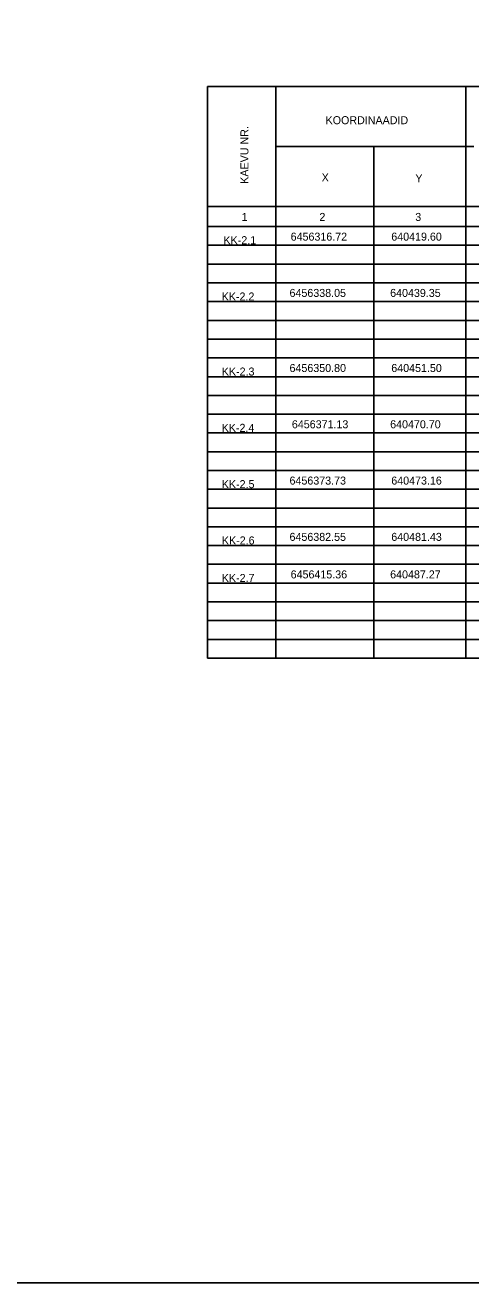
# Model space of a CAD drawing. Extents: x -90 to 640762, y 5 to 6456362.
# Drawn here: x 639778.4 to 639826, y 6455495.1 to 6455629.1 of the extents above; entities that cross this region are included whole.
import ezdxf

# ---------------------------------------------------------------- set-up
doc = ezdxf.new("R2010")
doc.units = 0
doc.layers.add('KAEVUTABEL', color=7, linetype='Continuous')
doc.layers.add('vormistus', color=7, linetype='Continuous')

# ---------------------------------------------------------------- blocks, each defined once
blk = doc.blocks.new('ca1l')
blk.add_lwpolyline([(0, 0), (402, 0), (402, 291), (0, 291)], close=True)

msp = doc.modelspace()

# ---------------------------------------------------------------- linework, layer by layer
at = {"layer": 'KAEVUTABEL'}
for p, q in [((639797.91, 6455622.6), (639847.5, 6455622.6)), ((639797.91, 6455606.28), (639797.91, 6455622.6)), ((639805.2, 6455622.6), (639805.2, 6455561.67)), ((639825.48, 6455561.67), (639825.48, 6455622.6)), ((639826.33, 6455616.2), (639805.2, 6455616.2)), ((639815.67, 6455616.2), (639815.67, 6455561.67)), ((639797.91, 6455609.81), (639811.13, 6455609.81)), ((639811.13, 6455609.81), (639841.61, 6455609.81)), ((639841.61, 6455607.67), (639797.91, 6455607.67)), ((639841.61, 6455607.67), (639797.91, 6455607.67)), ((639841.61, 6455607.67), (639797.91, 6455607.67)), ((639841.61, 6455607.67), (639797.91, 6455607.67)), ((639841.61, 6455607.67), (639797.91, 6455607.67)), ((639841.61, 6455607.67), (639797.91, 6455607.67)), ((639841.61, 6455607.67), (639797.91, 6455607.67)), ((639841.61, 6455607.67), (639797.91, 6455607.67)), ((639841.61, 6455607.67), (639797.91, 6455607.67)), ((639805.2, 6455607.67), (639841.61, 6455607.67)), ((639805.2, 6455607.67), (639805.2, 6455561.67)), ((639805.2, 6455607.67), (639841.61, 6455607.67)), ((639805.2, 6455607.67), (639841.61, 6455607.67)), ((639815.67, 6455607.67), (639815.67, 6455561.67)), ((639825.48, 6455607.67), (639825.48, 6455561.67)), ((639797.91, 6455606.28), (639797.91, 6455561.67)), ((639797.91, 6455605.67), (639841.61, 6455605.67)), ((639797.91, 6455603.67), (639841.61, 6455603.67)), ((639797.91, 6455601.67), (639841.61, 6455601.67)), ((639841.61, 6455601.67), (639797.91, 6455601.67)), ((639841.61, 6455601.67), (639797.91, 6455601.67)), ((639841.61, 6455599.67), (639797.91, 6455599.67)), ((639841.61, 6455597.67), (639797.91, 6455597.67)), ((639841.61, 6455595.67), (639797.91, 6455595.67)), ((639841.61, 6455593.67), (639797.91, 6455593.67)), ((639841.61, 6455593.67), (639797.91, 6455593.67)), ((639841.61, 6455593.67), (639797.91, 6455593.67)), ((639805.2, 6455593.67), (639841.61, 6455593.67)), ((639805.2, 6455593.67), (639841.61, 6455593.67)), ((639797.91, 6455591.67), (639841.61, 6455591.67)), ((639797.91, 6455589.67), (639841.61, 6455589.67)), ((639841.61, 6455587.67), (639797.91, 6455587.67)), ((639841.61, 6455587.67), (639797.91, 6455587.67)), ((639841.61, 6455587.67), (639797.91, 6455587.67)), ((639797.91, 6455587.67), (639841.61, 6455587.67)), ((639841.61, 6455587.67), (639797.91, 6455587.67)), ((639841.61, 6455587.67), (639797.91, 6455587.67)), ((639805.2, 6455587.67), (639841.61, 6455587.67)), ((639805.2, 6455587.67), (639841.61, 6455587.67)), ((639797.91, 6455585.67), (639841.61, 6455585.67)), ((639797.91, 6455583.67), (639841.61, 6455583.67)), ((639797.91, 6455581.67), (639841.61, 6455581.67)), ((639841.61, 6455581.67), (639797.91, 6455581.67)), ((639841.61, 6455581.67), (639797.91, 6455581.67)), ((639841.61, 6455579.67), (639797.91, 6455579.67)), ((639841.61, 6455577.67), (639797.91, 6455577.67)), ((639841.61, 6455575.67), (639797.91, 6455575.67)), ((639841.61, 6455575.67), (639797.91, 6455575.67)), ((639841.61, 6455575.67), (639797.91, 6455575.67)), ((639805.2, 6455575.67), (639841.61, 6455575.67)), ((639805.2, 6455575.67), (639841.61, 6455575.67)), ((639797.91, 6455573.67), (639841.61, 6455573.67)), ((639797.91, 6455571.67), (639841.61, 6455571.67)), ((639797.91, 6455569.67), (639841.61, 6455569.67)), ((639841.61, 6455569.67), (639797.91, 6455569.67)), ((639841.61, 6455569.67), (639797.91, 6455569.67)), ((639841.61, 6455567.67), (639797.91, 6455567.67)), ((639841.61, 6455565.67), (639797.91, 6455565.67)), ((639841.61, 6455563.67), (639797.91, 6455563.67)), ((639841.61, 6455563.67), (639797.91, 6455563.67)), ((639841.61, 6455563.67), (639797.91, 6455563.67)), ((639805.2, 6455563.67), (639841.61, 6455563.67)), ((639805.2, 6455563.67), (639841.61, 6455563.67)), ((639841.61, 6455561.67), (639797.91, 6455561.67))]:
    msp.add_line(p, q, dxfattribs=at)

# ---------------------------------------------------------------- block references
at = {"layer": 'vormistus'}
msp.add_blockref('ca1l', (639519.14, 6455495.09), dxfattribs=at)

# ---------------------------------------------------------------- texts
at = {"layer": 'KAEVUTABEL'}
for s, height, p in [('KOORDINAADID', 0.8529, (639810.51, 6455618.58)), ('X', 0.853, (639810.09, 6455612.48)), ('Y', 0.853, (639820.09, 6455612.39)), ('1', 0.853, (639801.55, 6455608.27)), ('2', 0.853, (639809.85, 6455608.27)), ('3', 0.853, (639820.08, 6455608.27)), ('KK-2.1', 0.853, (639799.61, 6455605.79)), ('6456316.72 ', 0.8529, (639806.78, 6455606.17)), ('640419.60 ', 0.853, (639817.52, 6455606.17)), ('KK-2.2', 0.853, (639799.42, 6455599.79)), ('6456338.05 ', 0.8529, (639806.66, 6455600.17)), ('640439.35 ', 0.853, (639817.4, 6455600.17)), ('KK-2.3', 0.853, (639799.43, 6455591.79)), ('6456350.80 ', 0.8529, (639806.66, 6455592.17)), ('640451.50 ', 0.853, (639817.52, 6455592.17)), ('6456371.13 ', 0.8529, (639806.91, 6455586.17)), ('640470.70 ', 0.853, (639817.4, 6455586.17)), ('KK-2.4', 0.853, (639799.42, 6455585.79)), ('KK-2.5', 0.853, (639799.43, 6455579.79)), ('6456373.73 ', 0.8529, (639806.66, 6455580.17)), ('640473.16 ', 0.853, (639817.52, 6455580.17)), ('6456382.55 ', 0.8529, (639806.66, 6455574.17)), ('640481.43 ', 0.853, (639817.52, 6455574.17)), ('KK-2.6', 0.853, (639799.44, 6455573.79)), ('6456415.36 ', 0.8529, (639806.78, 6455570.17)), ('640487.27 ', 0.853, (639817.4, 6455570.17)), ('KK-2.7', 0.853, (639799.43, 6455569.79))]:
    msp.add_text(s, height=height, dxfattribs=at).set_placement(p)
msp.add_text('KAEVU NR.', height=0.853, rotation=90, dxfattribs=at).set_placement((639802.27, 6455612.23))

doc.saveas('drawing.dxf')
